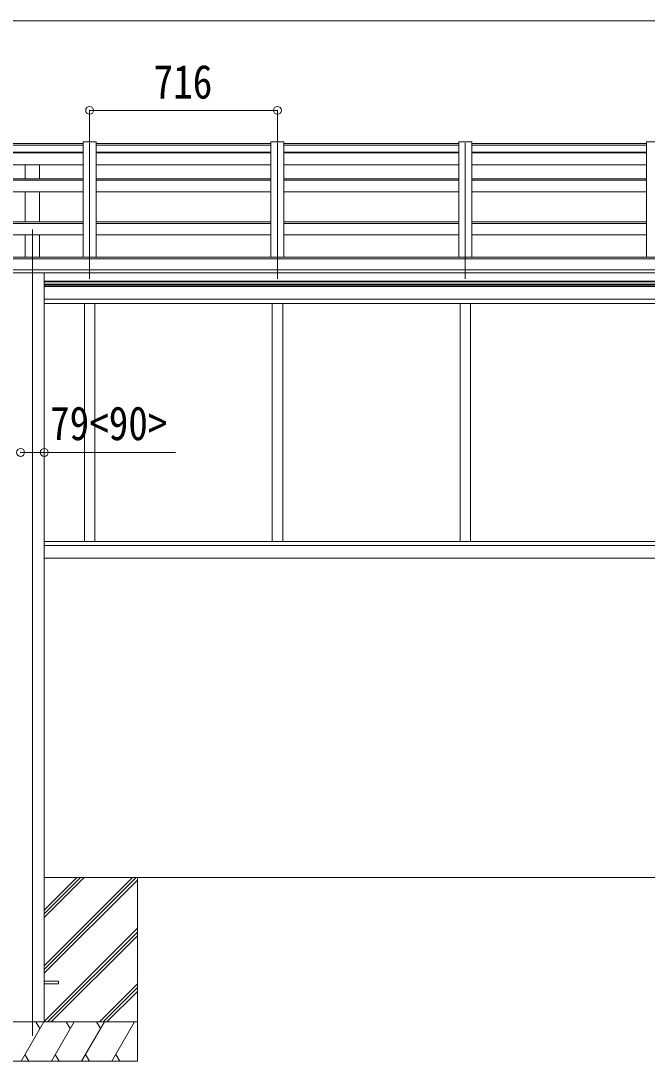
# Model space of a CAD drawing. Units: millimetres at full size, sheet at 1:30; details may follow other scales. Extents: x -8385 to 8479, y -5853 to 5787.
# Drawn here: x 2553 to 4941, y -1210 to 2757 of the extents above; entities that cross this region are included whole.
import ezdxf
from ezdxf.enums import TextEntityAlignment as Align

# ---------------------------------------------------------------- set-up
doc = ezdxf.new("R2010")
doc.units = ezdxf.units.MM
doc.header["$LTSCALE"] = 30
doc.header["$PDMODE"] = 32
doc.header["$PDSIZE"] = 30
for name, color, linetype, lineweight in [('0-0_0', 7, 'Continuous', 9), ('0-1_本体', 4, 'Continuous', 9), ('0-2_部品', 7, 'Continuous', 9), ('0-8_PARTS2', 2, 'Continuous', 9), ('0-A_寸法', 6, 'Continuous', 9), ('1-1_GLASS', 4, 'Continuous', 9)]:
    doc.layers.add(name, color=color, linetype=linetype, lineweight=lineweight)
doc.styles.add('ＭＳ ゴシック', font='')
doc.styles.get('ＭＳ ゴシック').set_extended_font_data('MS Gothic')

msp = doc.modelspace()

# ---------------------------------------------------------------- linework, layer by layer
at = {"layer": '0-0_0'}
for p, q in [((2642.51, -846.42), (2978.54, -510.39)), ((2642.51, -860.56), (2992.68, -510.39)), ((2642.51, -662.57), (2794.69, -510.39)), ((2642.51, -648.43), (2780.55, -510.39)), ((2642.51, -634.29), (2766.41, -510.39)), ((2642.51, -510.39), (5852.11, -510.39)), ((2997.31, -510.39), (2997.31, -1210.39)), ((2642.51, -874.7), (2997.31, -519.91)), ((2642.51, -1058.55), (2997.31, -703.75)), ((2654.81, -1060.39), (2997.31, -717.89)), ((2668.95, -1060.39), (2997.31, -732.04)), ((2852.8, -1060.39), (2997.31, -915.88)), ((2866.94, -1060.39), (2997.31, -930.03)), ((2881.09, -1060.39), (2997.31, -944.17)), ((2997.31, -1060.39), (2197.31, -1060.39)), ((2554.01, -1210.39), (2640.61, -1060.39)), ((2625.61, -1086.37), (2610.61, -1060.39)), ((2669.48, -1210.39), (2756.08, -1060.39)), ((2741.08, -1086.37), (2726.08, -1060.39)), ((2784.95, -1210.39), (2871.55, -1060.39)), ((2841.55, -1060.39), (2856.55, -1086.37)), ((2900.42, -1210.39), (2987.02, -1060.39)), ((2569.01, -1184.41), (2584.01, -1210.39)), ((2684.48, -1184.41), (2699.48, -1210.39)), ((2799.95, -1184.41), (2814.95, -1210.39)), ((2915.42, -1184.41), (2930.42, -1210.39)), ((2197.31, -1210.39), (2997.31, -1210.39))]:
    msp.add_line(p, q, dxfattribs=at)
at = {"layer": '0-1_本体'}
for p, q in [((2790.31, 2288.74), (2124.31, 2288.74)), ((2124.31, 2281.83), (2790.31, 2281.83)), ((2790.31, 2294.83), (2790.31, 1855.53)), ((2840.31, 2294.83), (2790.31, 2294.83)), ((2840.31, 2294.83), (2840.31, 1855.53)), ((3506.31, 2288.74), (2840.31, 2288.74)), ((2840.31, 2281.83), (3506.31, 2281.83)), ((3506.31, 2294.83), (3506.31, 1855.53)), ((3556.31, 2294.83), (3506.31, 2294.83)), ((3556.31, 2294.83), (3556.31, 1855.53)), ((4222.31, 2288.74), (3556.31, 2288.74)), ((3556.31, 2281.83), (4222.31, 2281.83)), ((4222.31, 2294.83), (4222.31, 1855.53)), ((4272.31, 2294.83), (4222.31, 2294.83)), ((4272.31, 2294.83), (4272.31, 1855.53)), ((4938.31, 2288.74), (4272.31, 2288.74)), ((4272.31, 2281.83), (4938.31, 2281.83)), ((4938.31, 2294.83), (4938.31, 1855.53)), ((4988.31, 2294.83), (4938.31, 2294.83)), ((2124.31, 2255.11), (2790.31, 2255.11)), ((2124.31, 2252.53), (2790.31, 2252.53)), ((2840.31, 2255.11), (3506.31, 2255.11)), ((2840.31, 2252.53), (3506.31, 2252.53)), ((3556.31, 2255.11), (4222.31, 2255.11)), ((3556.31, 2252.53), (4222.31, 2252.53)), ((4272.31, 2255.11), (4938.31, 2255.11)), ((4272.31, 2252.53), (4938.31, 2252.53)), ((2124.31, 2207.79), (2790.31, 2207.79)), ((2569.81, 2154.06), (2569.81, 2207.79)), ((2624.81, 2154.06), (2624.81, 2207.79)), ((2840.31, 2207.79), (3506.31, 2207.79)), ((3556.31, 2207.79), (4222.31, 2207.79)), ((4272.31, 2207.79), (4938.31, 2207.79)), ((2124.31, 2154.06), (2790.31, 2154.06)), ((2124.31, 2148.5), (2790.31, 2148.5)), ((2840.31, 2154.06), (3506.31, 2154.06)), ((2840.31, 2148.5), (3506.31, 2148.5)), ((3556.31, 2154.06), (4222.31, 2154.06)), ((3556.31, 2148.5), (4222.31, 2148.5)), ((4272.31, 2154.06), (4938.31, 2154.06)), ((4272.31, 2148.5), (4938.31, 2148.5)), ((2124.31, 2104.5), (2790.31, 2104.5)), ((2569.81, 1990.41), (2569.81, 2104.5)), ((2624.81, 1990.41), (2624.81, 2104.5)), ((2840.31, 2104.5), (3506.31, 2104.5)), ((3556.31, 2104.5), (4222.31, 2104.5)), ((4272.31, 2104.5), (4938.31, 2104.5)), ((2124.31, 1990.41), (2790.31, 1990.41)), ((2124.31, 1983.61), (2790.31, 1983.61)), ((2840.31, 1990.41), (3506.31, 1990.41)), ((2840.31, 1983.61), (3506.31, 1983.61)), ((3556.31, 1990.41), (4222.31, 1990.41)), ((3556.31, 1983.61), (4222.31, 1983.61)), ((4272.31, 1990.41), (4938.31, 1990.41)), ((4272.31, 1983.61), (4938.31, 1983.61)), ((2124.31, 1940.06), (2790.31, 1940.06)), ((2569.81, 1855.53), (2569.81, 1940.06)), ((2624.81, 1855.53), (2624.81, 1940.06)), ((2840.31, 1940.06), (3506.31, 1940.06)), ((3556.31, 1940.06), (4222.31, 1940.06)), ((4272.31, 1940.06), (4938.31, 1940.06)), ((7104.81, 1848.83), (1389.81, 1848.83)), ((7081.31, 1855.53), (1413.31, 1855.53)), ((1389.81, 1807.6), (7104.81, 1807.6)), ((7104.81, 1795.76), (1389.81, 1795.83)), ((2642.51, 1795.67), (2642.51, -1060.41))]:
    msp.add_line(p, q, dxfattribs=at)
at = {"layer": '0-2_部品', "color": 4}
for p, q in [((2642.11, -905.88), (2697.11, -905.88)), ((2697.11, -905.88), (2697.11, -914.88)), ((2642.11, -914.88), (2697.11, -914.88))]:
    msp.add_line(p, q, dxfattribs=at)
at = {"layer": '0-8_PARTS2'}
for p, q in [((2815.31, 2291.68), (2815.31, 1772.4)), ((3531.31, 2291.68), (3531.31, 1772.4)), ((4247.31, 2291.68), (4247.31, 1772.4)), ((2597.31, 1961.21), (2597.31, -1114.02))]:
    msp.add_line(p, q, dxfattribs=at)
at = {"layer": '0-A_寸法'}
for p, q in [((1363.31, 2756.52), (7131.31, 2756.52)), ((2815.31, 2415.08), (2815.31, 2297.47)), ((2815.31, 2415.08), (3531.31, 2415.08)), ((3531.31, 2415.08), (3531.31, 2297.47)), ((2552.11, 1110.87), (2642.51, 1110.87)), ((2642.51, 1110.87), (3142.51, 1110.87))]:
    msp.add_line(p, q, dxfattribs=at)
for p in [(2815.31, 2415.08), (3531.31, 2415.08), (2552.11, 1110.87), (2642.51, 1110.87)]:
    msp.add_point(p, dxfattribs=at)
at = {"layer": '1-1_GLASS'}
for p, q in [((2642.51, 1764.22), (5852.11, 1764.22)), ((2642.51, 1760.72), (5852.11, 1760.72)), ((2642.51, 1751.72), (5852.11, 1751.72)), ((2642.51, 1748.22), (5852.11, 1748.22)), ((5852.11, 1743.22), (2642.51, 1743.22)), ((2642.51, 1694.72), (5852.11, 1694.72)), ((2642.51, 1678.72), (5852.11, 1678.72)), ((2795.31, 1678.72), (2795.31, 771.72)), ((2835.31, 1678.72), (2835.31, 771.72)), ((3511.31, 1678.72), (3511.31, 771.72)), ((3551.31, 1678.72), (3551.31, 771.72)), ((4227.31, 1678.72), (4227.31, 771.72)), ((4267.31, 1678.72), (4267.31, 771.72)), ((2642.51, 771.72), (5852.11, 771.72)), ((2642.51, 755.72), (5852.11, 755.72)), ((2642.51, 707.22), (5852.11, 707.22))]:
    msp.add_line(p, q, dxfattribs=at)

# ---------------------------------------------------------------- texts
at = {"layer": '0-A_寸法', "color": 7, "style": 'ＭＳ ゴシック', "width": 0.85}
for s, p in [('716', (3059.31, 2421.08)), ('79<90>', (2664.51, 1118.87))]:
    msp.add_text(s, height=129, dxfattribs=at).set_placement(p, align=Align.BOTTOM_LEFT)

doc.saveas('drawing.dxf')
